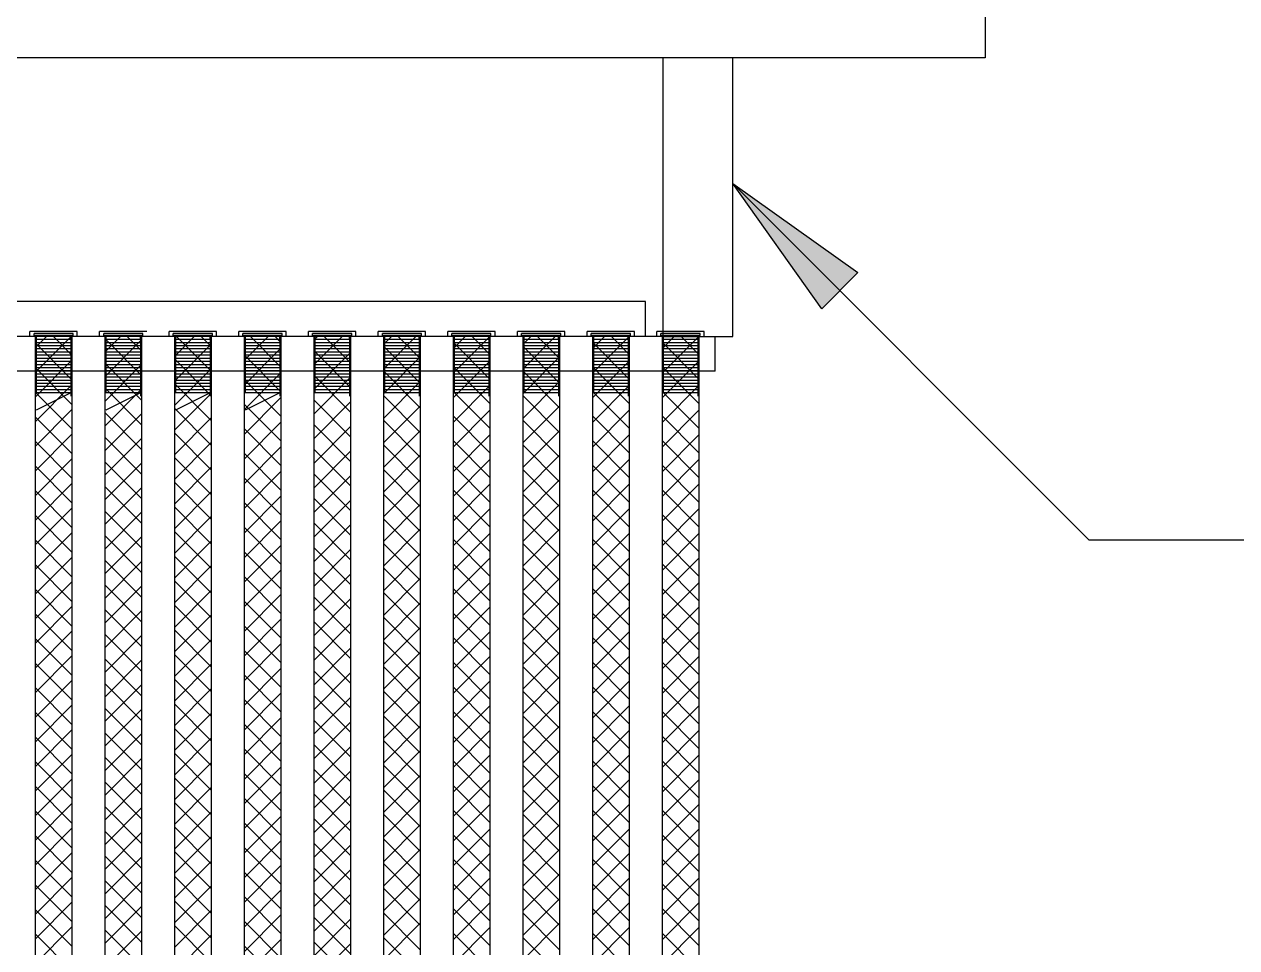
# Model space of a CAD drawing. Header units: inches. Extents: x 17 to 469, y 7 to 301.
# Drawn here: x 262.1 to 278.68, y 267.69 to 280.32 of the extents above; entities that cross this region are included whole.
import ezdxf

# ---------------------------------------------------------------- set-up
doc = ezdxf.new("R2010")
doc.units = ezdxf.units.IN
doc.header["$LTSCALE"] = 14
doc.header["$MEASUREMENT"] = 0
doc.layers.get('0').update_dxf_attribs({"lineweight": 25})
doc.layers.add('Brade', color=5, linetype='Continuous', lineweight=25, true_color=0x0000ff)
doc.layers.add('Hatch (ANSI)', color=7, linetype='Continuous', lineweight=18)
doc.layers.add('Sketch Geometry (ANSI)', color=7, linetype='Continuous', lineweight=25)

# ---------------------------------------------------------------- blocks, each defined once
blk = doc.blocks.new('UPPER HEAD ADN ELEMENT DETAIL')
at = {"layer": 'Hatch (ANSI)'}
for points in [[(0.43049, 0.04111), (0.36936, 0.08456), (0.42166, 0.03227)], [(0.42166, 0.03227), (0.36936, 0.08456), (0.41282, 0.02343)]]:
    blk.add_hatch(color=256, dxfattribs=at).paths.add_polyline_path(points)
for p, q in [((0.49266, 0.19703), (0.49266, 0.14601)), ((0.49266, 0.14601), (-0.65524, 0.14601)), ((0.33535, 0.00996), (0.33535, 0.14601)), ((0.36936, 0.00996), (0.36936, 0.14601)), ((0.32685, 0.02697), (-0.48943, 0.02697)), ((0.32685, 0.00996), (0.32685, 0.02697)), ((0.33535, 0.00996), (-0.49793, 0.00996)), ((0.33535, 0.00996), (0.36936, 0.00996)), ((0.36086, -0.00704), (0.36086, 0.00996)), ((0.36086, -0.00704), (-0.52344, -0.00704))]:
    blk.add_line(p, q)
at = {"layer": 'Brade', "lineweight": 25}
for p, q in [((0.02619, 0.00996), (0.02619, 0.01235)), ((0.04931, 0.01235), (0.02619, 0.01235)), ((0.04931, 0.00996), (0.04931, 0.01235)), ((0.0602, 0.00996), (0.0602, 0.01235)), ((0.08333, 0.01235), (0.0602, 0.01235)), ((0.09421, 0.00996), (0.09421, 0.01235)), ((0.11734, 0.01235), (0.09421, 0.01235)), ((0.11734, 0.00996), (0.11734, 0.01235)), ((0.15135, 0.01235), (0.12822, 0.01235)), ((0.12822, 0.00996), (0.12822, 0.01235)), ((0.15135, 0.00996), (0.15135, 0.01235)), ((0.18536, 0.01235), (0.16223, 0.01235)), ((0.16223, 0.00996), (0.16223, 0.01235)), ((0.18536, 0.00996), (0.18536, 0.01235)), ((0.21937, 0.01235), (0.19624, 0.01235)), ((0.19624, 0.00996), (0.19624, 0.01235)), ((0.21937, 0.00996), (0.21937, 0.01235)), ((0.25338, 0.01235), (0.23026, 0.01235)), ((0.23026, 0.00996), (0.23026, 0.01235)), ((0.25338, 0.00996), (0.25338, 0.01235)), ((0.25338, 0.00996), (0.25338, 0.01235)), ((0.2874, 0.01235), (0.26427, 0.01235)), ((0.26427, 0.00996), (0.26427, 0.01235)), ((0.2874, 0.00996), (0.2874, 0.01235)), ((0.32141, 0.01235), (0.29828, 0.01235)), ((0.29828, 0.00996), (0.29828, 0.01235)), ((0.32141, 0.00996), (0.32141, 0.01235)), ((0.35542, 0.01235), (0.33229, 0.01235)), ((0.33229, 0.00996), (0.33229, 0.01235)), ((0.35542, 0.00996), (0.35542, 0.01235)), ((0.04727, 0.01146), (0.02823, 0.01146)), ((0.02823, 0.01044), (0.02823, 0.01146)), ((0.04727, 0.01044), (0.02823, 0.01044)), ((0.04727, 0.01031), (0.02823, 0.01031)), ((0.04676, 0.00996), (0.02874, 0.00996)), ((0.02874, 0.00996), (0.02874, -0.5377)), ((0.02925, 0.00843), (0.02925, 0.00996)), ((0.02925, 0.00996), (0.02925, -0.01759)), ((0.04625, 0.00843), (0.02925, 0.00843)), ((0.04625, 0.00843), (0.02925, 0.00843)), ((0.04625, 0.0069), (0.02925, 0.0069)), ((0.04625, 0.00843), (0.04625, 0.00996)), ((0.04625, 0.00996), (0.04625, -0.01912)), ((0.04676, 0.00996), (0.04676, -0.5377)), ((0.04727, 0.01044), (0.04727, 0.01146)), ((0.08129, 0.01146), (0.06224, 0.01146)), ((0.06224, 0.01044), (0.06224, 0.01146)), ((0.08129, 0.01044), (0.06224, 0.01044)), ((0.08129, 0.01031), (0.06224, 0.01031)), ((0.08078, 0.00996), (0.06275, 0.00996)), ((0.06275, 0.00996), (0.06275, -0.5377)), ((0.06326, 0.00843), (0.06326, 0.00996)), ((0.06326, 0.00996), (0.06326, -0.01759)), ((0.08027, 0.00843), (0.06326, 0.00843)), ((0.08027, 0.00843), (0.06326, 0.00843)), ((0.08027, 0.0069), (0.06326, 0.0069)), ((0.08027, 0.00843), (0.08027, 0.00996)), ((0.08027, 0.00996), (0.08027, -0.01912)), ((0.08078, 0.00996), (0.08078, -0.5377)), ((0.08129, 0.01044), (0.08129, 0.01146)), ((0.1153, 0.01146), (0.09625, 0.01146)), ((0.09625, 0.01044), (0.09625, 0.01146)), ((0.1153, 0.01044), (0.09625, 0.01044)), ((0.1153, 0.01031), (0.09625, 0.01031)), ((0.09676, 0.00996), (0.09676, -0.5377)), ((0.11479, 0.00996), (0.09676, 0.00996)), ((0.09727, 0.00843), (0.09727, 0.00996)), ((0.09727, 0.00996), (0.09727, -0.01759)), ((0.11428, 0.00843), (0.09727, 0.00843)), ((0.11428, 0.00843), (0.09727, 0.00843)), ((0.11428, 0.0069), (0.09727, 0.0069)), ((0.11428, 0.00843), (0.11428, 0.00996)), ((0.11428, 0.00996), (0.11428, -0.01912)), ((0.11479, 0.00996), (0.11479, -0.5377)), ((0.1153, 0.01044), (0.1153, 0.01146)), ((0.13026, 0.01044), (0.13026, 0.01146)), ((0.14931, 0.01146), (0.13026, 0.01146)), ((0.14931, 0.01044), (0.13026, 0.01044)), ((0.14931, 0.01031), (0.13026, 0.01031)), ((0.13077, 0.00996), (0.13077, -0.5377)), ((0.1488, 0.00996), (0.13077, 0.00996)), ((0.13128, 0.00996), (0.13128, -0.01759)), ((0.13128, 0.00843), (0.13128, 0.00996)), ((0.14829, 0.00843), (0.13128, 0.00843)), ((0.14829, 0.00843), (0.13128, 0.00843)), ((0.14829, 0.0069), (0.13128, 0.0069)), ((0.14829, 0.00996), (0.14829, -0.01912)), ((0.14829, 0.00843), (0.14829, 0.00996)), ((0.1488, 0.00996), (0.1488, -0.5377)), ((0.14931, 0.01044), (0.14931, 0.01146)), ((0.16427, 0.01044), (0.16427, 0.01146)), ((0.18332, 0.01146), (0.16427, 0.01146)), ((0.18332, 0.01044), (0.16427, 0.01044)), ((0.18332, 0.01031), (0.16427, 0.01031)), ((0.16478, 0.00996), (0.16478, -0.5377)), ((0.18281, 0.00996), (0.16478, 0.00996)), ((0.16529, 0.00996), (0.16529, -0.01759)), ((0.16529, 0.00843), (0.16529, 0.00996)), ((0.1823, 0.00843), (0.16529, 0.00843)), ((0.1823, 0.00843), (0.16529, 0.00843)), ((0.1823, 0.0069), (0.16529, 0.0069)), ((0.1823, 0.00996), (0.1823, -0.01912)), ((0.1823, 0.00843), (0.1823, 0.00996)), ((0.18281, 0.00996), (0.18281, -0.5377)), ((0.18332, 0.01044), (0.18332, 0.01146)), ((0.19829, 0.01044), (0.19829, 0.01146)), ((0.21733, 0.01146), (0.19829, 0.01146)), ((0.21733, 0.01044), (0.19829, 0.01044)), ((0.21733, 0.01031), (0.19829, 0.01031)), ((0.1988, 0.00996), (0.1988, -0.5377)), ((0.21682, 0.00996), (0.1988, 0.00996)), ((0.19931, 0.00996), (0.19931, -0.01759)), ((0.19931, 0.00843), (0.19931, 0.00996)), ((0.21631, 0.00843), (0.19931, 0.00843)), ((0.21631, 0.00843), (0.19931, 0.00843)), ((0.21631, 0.0069), (0.19931, 0.0069)), ((0.21631, 0.00996), (0.21631, -0.01912)), ((0.21631, 0.00843), (0.21631, 0.00996)), ((0.21682, 0.00996), (0.21682, -0.5377)), ((0.21733, 0.01044), (0.21733, 0.01146)), ((0.2323, 0.01044), (0.2323, 0.01146)), ((0.25134, 0.01146), (0.2323, 0.01146)), ((0.25134, 0.01044), (0.2323, 0.01044)), ((0.25134, 0.01031), (0.2323, 0.01031)), ((0.23281, 0.00996), (0.23281, -0.5377)), ((0.25083, 0.00996), (0.23281, 0.00996)), ((0.23332, 0.00996), (0.23332, -0.01759)), ((0.23332, 0.00843), (0.23332, 0.00996)), ((0.25032, 0.00843), (0.23332, 0.00843)), ((0.25032, 0.00843), (0.23332, 0.00843)), ((0.25032, 0.0069), (0.23332, 0.0069)), ((0.25032, 0.00996), (0.25032, -0.01912)), ((0.25032, 0.00843), (0.25032, 0.00996)), ((0.25083, 0.00996), (0.25083, -0.5377)), ((0.25134, 0.01044), (0.25134, 0.01146)), ((0.26631, 0.01044), (0.26631, 0.01146)), ((0.28536, 0.01146), (0.26631, 0.01146)), ((0.28536, 0.01044), (0.26631, 0.01044)), ((0.28536, 0.01031), (0.26631, 0.01031)), ((0.28485, 0.00996), (0.26682, 0.00996)), ((0.26682, 0.00996), (0.26682, -0.5377)), ((0.26733, 0.00843), (0.26733, 0.00996)), ((0.26733, 0.00996), (0.26733, -0.01759)), ((0.28433, 0.00843), (0.26733, 0.00843)), ((0.28433, 0.00843), (0.26733, 0.00843)), ((0.28433, 0.0069), (0.26733, 0.0069)), ((0.28433, 0.00843), (0.28433, 0.00996)), ((0.28433, 0.00996), (0.28433, -0.01912)), ((0.28485, 0.00996), (0.28485, -0.5377)), ((0.28536, 0.01044), (0.28536, 0.01146)), ((0.30032, 0.01044), (0.30032, 0.01146)), ((0.31937, 0.01146), (0.30032, 0.01146)), ((0.31937, 0.01044), (0.30032, 0.01044)), ((0.31937, 0.01031), (0.30032, 0.01031)), ((0.30083, 0.00996), (0.30083, -0.5377)), ((0.31886, 0.00996), (0.30083, 0.00996)), ((0.30134, 0.00996), (0.30134, -0.01759)), ((0.30134, 0.00843), (0.30134, 0.00996)), ((0.31835, 0.00843), (0.30134, 0.00843)), ((0.31835, 0.00843), (0.30134, 0.00843)), ((0.31835, 0.0069), (0.30134, 0.0069)), ((0.31835, 0.00996), (0.31835, -0.01912)), ((0.31835, 0.00843), (0.31835, 0.00996)), ((0.31886, 0.00996), (0.31886, -0.5377)), ((0.31937, 0.01044), (0.31937, 0.01146)), ((0.33433, 0.01044), (0.33433, 0.01146)), ((0.35338, 0.01146), (0.33433, 0.01146)), ((0.35338, 0.01044), (0.33433, 0.01044)), ((0.35338, 0.01031), (0.33433, 0.01031)), ((0.33484, 0.00996), (0.33484, -0.5377)), ((0.35287, 0.00996), (0.33484, 0.00996)), ((0.33535, 0.00996), (0.33535, -0.01759)), ((0.33535, 0.00843), (0.33535, 0.00996)), ((0.35236, 0.00843), (0.33535, 0.00843)), ((0.35236, 0.00843), (0.33535, 0.00843)), ((0.35236, 0.0069), (0.33535, 0.0069)), ((0.35236, 0.00996), (0.35236, -0.01912)), ((0.35236, 0.00843), (0.35236, 0.00996)), ((0.35287, 0.00996), (0.35287, -0.5377)), ((0.35338, 0.01044), (0.35338, 0.01146)), ((0.04625, 0.00537), (0.02925, 0.00537)), ((0.04625, 0.00384), (0.02925, 0.00384)), ((0.04625, 0.00231), (0.02925, 0.00231)), ((0.04625, 0.00078), (0.02925, 0.00078)), ((0.08027, 0.00537), (0.06326, 0.00537)), ((0.08027, 0.00384), (0.06326, 0.00384)), ((0.08027, 0.00231), (0.06326, 0.00231)), ((0.08027, 0.00078), (0.06326, 0.00078)), ((0.11428, 0.00537), (0.09727, 0.00537)), ((0.11428, 0.00384), (0.09727, 0.00384)), ((0.11428, 0.00231), (0.09727, 0.00231)), ((0.11428, 0.00078), (0.09727, 0.00078)), ((0.14829, 0.00537), (0.13128, 0.00537)), ((0.14829, 0.00384), (0.13128, 0.00384)), ((0.14829, 0.00231), (0.13128, 0.00231)), ((0.14829, 0.00078), (0.13128, 0.00078)), ((0.1823, 0.00537), (0.16529, 0.00537)), ((0.1823, 0.00384), (0.16529, 0.00384)), ((0.1823, 0.00231), (0.16529, 0.00231)), ((0.1823, 0.00078), (0.16529, 0.00078)), ((0.21631, 0.00537), (0.19931, 0.00537)), ((0.21631, 0.00384), (0.19931, 0.00384)), ((0.21631, 0.00231), (0.19931, 0.00231)), ((0.21631, 0.00078), (0.19931, 0.00078)), ((0.25032, 0.00537), (0.23332, 0.00537)), ((0.25032, 0.00384), (0.23332, 0.00384)), ((0.25032, 0.00231), (0.23332, 0.00231)), ((0.25032, 0.00078), (0.23332, 0.00078)), ((0.28433, 0.00537), (0.26733, 0.00537)), ((0.28433, 0.00384), (0.26733, 0.00384)), ((0.28433, 0.00231), (0.26733, 0.00231)), ((0.28433, 0.00078), (0.26733, 0.00078)), ((0.31835, 0.00537), (0.30134, 0.00537)), ((0.31835, 0.00384), (0.30134, 0.00384)), ((0.31835, 0.00231), (0.30134, 0.00231)), ((0.31835, 0.00078), (0.30134, 0.00078)), ((0.35236, 0.00537), (0.33535, 0.00537)), ((0.35236, 0.00384), (0.33535, 0.00384)), ((0.35236, 0.00231), (0.33535, 0.00231)), ((0.35236, 0.00078), (0.33535, 0.00078)), ((0.04625, -0.00075), (0.02925, -0.00075)), ((0.04625, -0.00228), (0.02925, -0.00228)), ((0.04625, -0.00381), (0.02925, -0.00381)), ((0.04625, -0.00534), (0.02925, -0.00534)), ((0.08027, -0.00075), (0.06326, -0.00075)), ((0.08027, -0.00228), (0.06326, -0.00228)), ((0.08027, -0.00381), (0.06326, -0.00381)), ((0.08027, -0.00534), (0.06326, -0.00534)), ((0.11428, -0.00075), (0.09727, -0.00075)), ((0.11428, -0.00228), (0.09727, -0.00228)), ((0.11428, -0.00381), (0.09727, -0.00381)), ((0.11428, -0.00534), (0.09727, -0.00534)), ((0.14829, -0.00075), (0.13128, -0.00075)), ((0.14829, -0.00228), (0.13128, -0.00228)), ((0.14829, -0.00381), (0.13128, -0.00381)), ((0.14829, -0.00534), (0.13128, -0.00534)), ((0.1823, -0.00075), (0.16529, -0.00075)), ((0.1823, -0.00228), (0.16529, -0.00228)), ((0.1823, -0.00381), (0.16529, -0.00381)), ((0.1823, -0.00534), (0.16529, -0.00534)), ((0.21631, -0.00075), (0.19931, -0.00075)), ((0.21631, -0.00228), (0.19931, -0.00228)), ((0.21631, -0.00381), (0.19931, -0.00381)), ((0.21631, -0.00534), (0.19931, -0.00534)), ((0.25032, -0.00075), (0.23332, -0.00075)), ((0.25032, -0.00228), (0.23332, -0.00228)), ((0.25032, -0.00381), (0.23332, -0.00381)), ((0.25032, -0.00534), (0.23332, -0.00534)), ((0.28433, -0.00075), (0.26733, -0.00075)), ((0.28433, -0.00228), (0.26733, -0.00228)), ((0.28433, -0.00381), (0.26733, -0.00381)), ((0.28433, -0.00534), (0.26733, -0.00534)), ((0.31835, -0.00075), (0.30134, -0.00075)), ((0.31835, -0.00228), (0.30134, -0.00228)), ((0.31835, -0.00381), (0.30134, -0.00381)), ((0.31835, -0.00534), (0.30134, -0.00534)), ((0.35236, -0.00075), (0.33535, -0.00075)), ((0.35236, -0.00228), (0.33535, -0.00228)), ((0.35236, -0.00381), (0.33535, -0.00381)), ((0.35236, -0.00534), (0.33535, -0.00534)), ((0.04625, -0.00687), (0.02925, -0.00687)), ((0.04625, -0.0084), (0.02925, -0.0084)), ((0.04625, -0.00993), (0.02925, -0.00993)), ((0.04625, -0.01146), (0.02925, -0.01146)), ((0.08027, -0.00687), (0.06326, -0.00687)), ((0.08027, -0.0084), (0.06326, -0.0084)), ((0.08027, -0.00993), (0.06326, -0.00993)), ((0.08027, -0.01146), (0.06326, -0.01146)), ((0.11428, -0.00687), (0.09727, -0.00687)), ((0.11428, -0.0084), (0.09727, -0.0084)), ((0.11428, -0.00993), (0.09727, -0.00993)), ((0.11428, -0.01146), (0.09727, -0.01146)), ((0.14829, -0.00687), (0.13128, -0.00687)), ((0.14829, -0.0084), (0.13128, -0.0084)), ((0.14829, -0.00993), (0.13128, -0.00993)), ((0.14829, -0.01146), (0.13128, -0.01146)), ((0.1823, -0.00687), (0.16529, -0.00687)), ((0.1823, -0.0084), (0.16529, -0.0084)), ((0.1823, -0.00993), (0.16529, -0.00993)), ((0.1823, -0.01146), (0.16529, -0.01146)), ((0.21631, -0.00687), (0.19931, -0.00687)), ((0.21631, -0.0084), (0.19931, -0.0084)), ((0.21631, -0.00993), (0.19931, -0.00993)), ((0.21631, -0.01146), (0.19931, -0.01146)), ((0.25032, -0.00687), (0.23332, -0.00687)), ((0.25032, -0.0084), (0.23332, -0.0084)), ((0.25032, -0.00993), (0.23332, -0.00993)), ((0.25032, -0.01146), (0.23332, -0.01146)), ((0.28433, -0.00687), (0.26733, -0.00687)), ((0.28433, -0.0084), (0.26733, -0.0084)), ((0.28433, -0.00993), (0.26733, -0.00993)), ((0.28433, -0.01146), (0.26733, -0.01146)), ((0.31835, -0.00687), (0.30134, -0.00687)), ((0.31835, -0.0084), (0.30134, -0.0084)), ((0.31835, -0.00993), (0.30134, -0.00993)), ((0.31835, -0.01146), (0.30134, -0.01146)), ((0.35236, -0.00687), (0.33535, -0.00687)), ((0.35236, -0.0084), (0.33535, -0.0084)), ((0.35236, -0.00993), (0.33535, -0.00993)), ((0.35236, -0.01146), (0.33535, -0.01146)), ((0.04625, -0.013), (0.02925, -0.013)), ((0.04625, -0.01453), (0.02925, -0.01453)), ((0.04625, -0.01606), (0.02925, -0.01606)), ((0.04625, -0.01759), (0.02925, -0.02609)), ((0.04625, -0.01759), (0.02925, -0.01759)), ((0.08027, -0.013), (0.06326, -0.013)), ((0.08027, -0.01453), (0.06326, -0.01453)), ((0.08027, -0.01606), (0.06326, -0.01606)), ((0.08027, -0.01759), (0.06326, -0.02609)), ((0.08027, -0.01759), (0.06326, -0.01759)), ((0.11428, -0.013), (0.09727, -0.013)), ((0.11428, -0.01453), (0.09727, -0.01453)), ((0.11428, -0.01606), (0.09727, -0.01606)), ((0.11428, -0.01759), (0.09727, -0.02609)), ((0.11428, -0.01759), (0.09727, -0.01759)), ((0.14829, -0.013), (0.13128, -0.013)), ((0.14829, -0.01453), (0.13128, -0.01453)), ((0.14829, -0.01606), (0.13128, -0.01606)), ((0.14829, -0.01759), (0.13128, -0.01759)), ((0.14829, -0.01759), (0.13128, -0.02609)), ((0.1823, -0.013), (0.16529, -0.013)), ((0.1823, -0.01453), (0.16529, -0.01453)), ((0.1823, -0.01606), (0.16529, -0.01606)), ((0.1823, -0.01759), (0.16529, -0.01759)), ((0.21631, -0.013), (0.19931, -0.013)), ((0.21631, -0.01453), (0.19931, -0.01453)), ((0.21631, -0.01606), (0.19931, -0.01606)), ((0.21631, -0.01759), (0.19931, -0.01759)), ((0.25032, -0.013), (0.23332, -0.013)), ((0.25032, -0.01453), (0.23332, -0.01453)), ((0.25032, -0.01606), (0.23332, -0.01606)), ((0.25032, -0.01759), (0.23332, -0.01759)), ((0.28433, -0.013), (0.26733, -0.013)), ((0.28433, -0.01453), (0.26733, -0.01453)), ((0.28433, -0.01606), (0.26733, -0.01606)), ((0.28433, -0.01759), (0.26733, -0.01759)), ((0.31835, -0.013), (0.30134, -0.013)), ((0.31835, -0.01453), (0.30134, -0.01453)), ((0.31835, -0.01606), (0.30134, -0.01606)), ((0.31835, -0.01759), (0.30134, -0.01759)), ((0.35236, -0.013), (0.33535, -0.013)), ((0.35236, -0.01453), (0.33535, -0.01453)), ((0.35236, -0.01606), (0.33535, -0.01606)), ((0.35236, -0.01759), (0.33535, -0.01759))]:
    blk.add_line(p, q, dxfattribs=at)
at = {"layer": 'Brade', "color": 5, "linetype": 'Continuous', "lineweight": 25, "true_color": 0x0000ff}
for p, q in [((0.04637, 0.00996), (0.02874, -0.00767)), ((0.03435, 0.00996), (0.02874, 0.00436)), ((0.04676, -0.01116), (0.02874, 0.00687)), ((0.04676, 0.00086), (0.03767, 0.00996)), ((0.07042, 0.00996), (0.06275, 0.00229)), ((0.08078, -0.0091), (0.06275, 0.00893)), ((0.08078, 0.00829), (0.06275, -0.00973)), ((0.08078, 0.00293), (0.07374, 0.00996)), ((0.10649, 0.00996), (0.09676, 0.00023)), ((0.11479, 0.00623), (0.09676, -0.0118)), ((0.11479, -0.00703), (0.09779, 0.00996)), ((0.11479, 0.00499), (0.10982, 0.00996)), ((0.14257, 0.00996), (0.13077, -0.00183)), ((0.1488, -0.00497), (0.13387, 0.00996)), ((0.1488, 0.00705), (0.14589, 0.00996)), ((0.17864, 0.00996), (0.16478, -0.0039)), ((0.16662, 0.00996), (0.16478, 0.00813)), ((0.18281, -0.00291), (0.16994, 0.00996)), ((0.18281, 0.00912), (0.18196, 0.00996)), ((0.21472, 0.00996), (0.1988, -0.00596)), ((0.20269, 0.00996), (0.1988, 0.00606)), ((0.21682, -0.00084), (0.20601, 0.00996)), ((0.25079, 0.00996), (0.23281, -0.00802)), ((0.23877, 0.00996), (0.23281, 0.004)), ((0.25083, -0.01081), (0.23281, 0.00722)), ((0.25083, 0.00122), (0.24209, 0.00996)), ((0.28274, 0.00996), (0.26682, -0.00596)), ((0.27072, 0.00996), (0.26682, 0.00606)), ((0.28485, -0.00084), (0.27404, 0.00996)), ((0.31882, 0.00996), (0.30083, -0.00802)), ((0.30679, 0.00996), (0.30083, 0.004)), ((0.31886, -0.01081), (0.30083, 0.00722)), ((0.31886, 0.00122), (0.31011, 0.00996)), ((0.35283, 0.00996), (0.33484, -0.00802)), ((0.3408, 0.00996), (0.33484, 0.004)), ((0.35287, -0.01081), (0.33484, 0.00722)), ((0.35287, 0.00122), (0.34412, 0.00996)), ((0.1488, 0.00417), (0.13077, -0.01386)), ((0.1488, -0.017), (0.13077, 0.00103)), ((0.18281, -0.01493), (0.16478, 0.00309)), ((0.18281, 0.0021), (0.16478, -0.01592)), ((0.21682, -0.01287), (0.1988, 0.00516)), ((0.21682, 0.00004), (0.1988, -0.01799)), ((0.28485, -0.01287), (0.26682, 0.00516)), ((0.28485, 0.00004), (0.26682, -0.01799)), ((0.04676, -0.00167), (0.02874, -0.01969)), ((0.04676, -0.02318), (0.02874, -0.00516)), ((0.08078, -0.02112), (0.06275, -0.0031)), ((0.08078, -0.00373), (0.06275, -0.02176)), ((0.11479, -0.01906), (0.09676, -0.00103)), ((0.11479, -0.00579), (0.09676, -0.02382)), ((0.25083, -0.00202), (0.23281, -0.02005)), ((0.25083, -0.02283), (0.23281, -0.0048)), ((0.31886, -0.00202), (0.30083, -0.02005)), ((0.31886, -0.02283), (0.30083, -0.0048)), ((0.35287, -0.00202), (0.33484, -0.02005)), ((0.35287, -0.02283), (0.33484, -0.0048)), ((0.1488, -0.00786), (0.13077, -0.02588)), ((0.1488, -0.02902), (0.13077, -0.01099)), ((0.18281, -0.02696), (0.16478, -0.00893)), ((0.18281, -0.00992), (0.16478, -0.02795)), ((0.21682, -0.02489), (0.1988, -0.00687)), ((0.28485, -0.02489), (0.26682, -0.00687)), ((0.04676, -0.01369), (0.02874, -0.03172)), ((0.04676, -0.03521), (0.02874, -0.01718)), ((0.08078, -0.03315), (0.06275, -0.01512)), ((0.08078, -0.01576), (0.06275, -0.03378)), ((0.11479, -0.03108), (0.09676, -0.01306)), ((0.21682, -0.01198), (0.1988, -0.03001)), ((0.25083, -0.01405), (0.23281, -0.03207)), ((0.25083, -0.03486), (0.23281, -0.01683)), ((0.28485, -0.01198), (0.26682, -0.03001)), ((0.31886, -0.01405), (0.30083, -0.03207)), ((0.31886, -0.03486), (0.30083, -0.01683)), ((0.35287, -0.01405), (0.33484, -0.03207)), ((0.35287, -0.03486), (0.33484, -0.01683)), ((0.11479, -0.01782), (0.09676, -0.03585)), ((0.1488, -0.01988), (0.13077, -0.03791)), ((0.1488, -0.04105), (0.13077, -0.02302)), ((0.18281, -0.03898), (0.16478, -0.02096)), ((0.18281, -0.02195), (0.16478, -0.03997)), ((0.21682, -0.03692), (0.1988, -0.01889)), ((0.28485, -0.03692), (0.26682, -0.01889)), ((0.04676, -0.02572), (0.02874, -0.04374)), ((0.04676, -0.04723), (0.02874, -0.02921)), ((0.08078, -0.04517), (0.06275, -0.02715)), ((0.08078, -0.02778), (0.06275, -0.04581)), ((0.11479, -0.04311), (0.09676, -0.02508)), ((0.21682, -0.02401), (0.1988, -0.04204)), ((0.25083, -0.02607), (0.23281, -0.0441)), ((0.25083, -0.04688), (0.23281, -0.02885)), ((0.28485, -0.02401), (0.26682, -0.04204)), ((0.31886, -0.02607), (0.30083, -0.0441)), ((0.31886, -0.04688), (0.30083, -0.02885)), ((0.35287, -0.02607), (0.33484, -0.0441)), ((0.35287, -0.04688), (0.33484, -0.02885)), ((0.11479, -0.02984), (0.09676, -0.04787)), ((0.1488, -0.03191), (0.13077, -0.04993)), ((0.1488, -0.05307), (0.13077, -0.03504)), ((0.18281, -0.05101), (0.16478, -0.03298)), ((0.18281, -0.03397), (0.16478, -0.052)), ((0.21682, -0.04894), (0.1988, -0.03092)), ((0.28485, -0.04894), (0.26682, -0.03092)), ((0.04676, -0.03774), (0.02874, -0.05577)), ((0.04676, -0.05926), (0.02874, -0.04123)), ((0.08078, -0.0572), (0.06275, -0.03917)), ((0.08078, -0.03981), (0.06275, -0.05783)), ((0.11479, -0.05513), (0.09676, -0.03711)), ((0.21682, -0.03603), (0.1988, -0.05406)), ((0.25083, -0.0381), (0.23281, -0.05612)), ((0.25083, -0.05891), (0.23281, -0.04088)), ((0.28485, -0.03603), (0.26682, -0.05406)), ((0.31886, -0.0381), (0.30083, -0.05612)), ((0.31886, -0.05891), (0.30083, -0.04088)), ((0.35287, -0.0381), (0.33484, -0.05612)), ((0.35287, -0.05891), (0.33484, -0.04088)), ((0.11479, -0.04187), (0.09676, -0.0599)), ((0.1488, -0.04393), (0.13077, -0.06196)), ((0.1488, -0.0651), (0.13077, -0.04707)), ((0.18281, -0.06303), (0.16478, -0.04501)), ((0.18281, -0.046), (0.16478, -0.06402)), ((0.21682, -0.06097), (0.1988, -0.04294)), ((0.28485, -0.06097), (0.26682, -0.04294)), ((0.04676, -0.04977), (0.02874, -0.06779)), ((0.04676, -0.07128), (0.02874, -0.05326)), ((0.08078, -0.06922), (0.06275, -0.0512)), ((0.08078, -0.05183), (0.06275, -0.06986)), ((0.11479, -0.06716), (0.09676, -0.04913)), ((0.21682, -0.04806), (0.1988, -0.06609)), ((0.25083, -0.05012), (0.23281, -0.06815)), ((0.25083, -0.07093), (0.23281, -0.0529)), ((0.28485, -0.04806), (0.26682, -0.06609)), ((0.31886, -0.05012), (0.30083, -0.06815)), ((0.31886, -0.07093), (0.30083, -0.0529)), ((0.35287, -0.05012), (0.33484, -0.06815)), ((0.35287, -0.07093), (0.33484, -0.0529)), ((0.11479, -0.05389), (0.09676, -0.07192)), ((0.1488, -0.05596), (0.13077, -0.07398)), ((0.1488, -0.07712), (0.13077, -0.05909)), ((0.18281, -0.07506), (0.16478, -0.05703)), ((0.18281, -0.05802), (0.16478, -0.07605)), ((0.21682, -0.07299), (0.1988, -0.05497)), ((0.28485, -0.07299), (0.26682, -0.05497)), ((0.04676, -0.06179), (0.02874, -0.07982)), ((0.08078, -0.08125), (0.06275, -0.06322)), ((0.08078, -0.06386), (0.06275, -0.08188)), ((0.11479, -0.07918), (0.09676, -0.06116)), ((0.21682, -0.06008), (0.1988, -0.07811)), ((0.25083, -0.06215), (0.23281, -0.08017)), ((0.25083, -0.08296), (0.23281, -0.06493)), ((0.28485, -0.06008), (0.26682, -0.07811)), ((0.31886, -0.06215), (0.30083, -0.08017)), ((0.31886, -0.08296), (0.30083, -0.06493)), ((0.35287, -0.06215), (0.33484, -0.08017)), ((0.35287, -0.08296), (0.33484, -0.06493)), ((0.04676, -0.08331), (0.02874, -0.06528)), ((0.11479, -0.06592), (0.09676, -0.08395)), ((0.1488, -0.06798), (0.13077, -0.08601)), ((0.18281, -0.08708), (0.16478, -0.06906)), ((0.18281, -0.07005), (0.16478, -0.08807)), ((0.21682, -0.08502), (0.1988, -0.06699)), ((0.28485, -0.08502), (0.26682, -0.06699)), ((0.04676, -0.07382), (0.02874, -0.09184)), ((0.08078, -0.09327), (0.06275, -0.07525)), ((0.08078, -0.07588), (0.06275, -0.09391)), ((0.11479, -0.09121), (0.09676, -0.07318)), ((0.1488, -0.08915), (0.13077, -0.07112)), ((0.21682, -0.07211), (0.1988, -0.09014)), ((0.25083, -0.07417), (0.23281, -0.0922)), ((0.25083, -0.09498), (0.23281, -0.07695)), ((0.28485, -0.07211), (0.26682, -0.09014)), ((0.31886, -0.07417), (0.30083, -0.0922)), ((0.31886, -0.09498), (0.30083, -0.07695)), ((0.35287, -0.07417), (0.33484, -0.0922)), ((0.35287, -0.09498), (0.33484, -0.07695)), ((0.04676, -0.09533), (0.02874, -0.07731)), ((0.11479, -0.07794), (0.09676, -0.09597)), ((0.1488, -0.08001), (0.13077, -0.09803)), ((0.18281, -0.09911), (0.16478, -0.08108)), ((0.18281, -0.08207), (0.16478, -0.1001)), ((0.21682, -0.09704), (0.1988, -0.07902)), ((0.28485, -0.09704), (0.26682, -0.07902)), ((0.04676, -0.08584), (0.02874, -0.10387)), ((0.08078, -0.1053), (0.06275, -0.08727)), ((0.08078, -0.08791), (0.06275, -0.10593)), ((0.11479, -0.10323), (0.09676, -0.08521)), ((0.1488, -0.10117), (0.13077, -0.08314)), ((0.21682, -0.08413), (0.1988, -0.10216)), ((0.25083, -0.0862), (0.23281, -0.10422)), ((0.28485, -0.08413), (0.26682, -0.10216)), ((0.31886, -0.0862), (0.30083, -0.10422)), ((0.35287, -0.0862), (0.33484, -0.10422)), ((0.04676, -0.10736), (0.02874, -0.08933)), ((0.11479, -0.08997), (0.09676, -0.108)), ((0.1488, -0.09203), (0.13077, -0.11006)), ((0.18281, -0.11113), (0.16478, -0.09311)), ((0.18281, -0.0941), (0.16478, -0.11212)), ((0.21682, -0.10907), (0.1988, -0.09104)), ((0.25083, -0.10701), (0.23281, -0.08898)), ((0.28485, -0.10907), (0.26682, -0.09104)), ((0.31886, -0.10701), (0.30083, -0.08898)), ((0.35287, -0.10701), (0.33484, -0.08898)), ((0.04676, -0.09787), (0.02874, -0.11589)), ((0.08078, -0.11732), (0.06275, -0.0993)), ((0.08078, -0.09993), (0.06275, -0.11796)), ((0.11479, -0.11526), (0.09676, -0.09723)), ((0.1488, -0.11319), (0.13077, -0.09517)), ((0.21682, -0.09616), (0.1988, -0.11418)), ((0.25083, -0.09822), (0.23281, -0.11625)), ((0.28485, -0.09616), (0.26682, -0.11418)), ((0.31886, -0.09822), (0.30083, -0.11625)), ((0.35287, -0.09822), (0.33484, -0.11625)), ((0.04676, -0.11938), (0.02874, -0.10136)), ((0.11479, -0.10199), (0.09676, -0.12002)), ((0.1488, -0.10406), (0.13077, -0.12208)), ((0.18281, -0.12316), (0.16478, -0.10513)), ((0.18281, -0.10612), (0.16478, -0.12415)), ((0.21682, -0.12109), (0.1988, -0.10307)), ((0.25083, -0.11903), (0.23281, -0.101)), ((0.28485, -0.12109), (0.26682, -0.10307)), ((0.31886, -0.11903), (0.30083, -0.101)), ((0.35287, -0.11903), (0.33484, -0.101)), ((0.04676, -0.10989), (0.02874, -0.12792)), ((0.08078, -0.12935), (0.06275, -0.11132)), ((0.08078, -0.11196), (0.06275, -0.12998)), ((0.11479, -0.12728), (0.09676, -0.10926)), ((0.1488, -0.12522), (0.13077, -0.10719)), ((0.21682, -0.10818), (0.1988, -0.12621)), ((0.25083, -0.11025), (0.23281, -0.12827)), ((0.28485, -0.10818), (0.26682, -0.12621)), ((0.31886, -0.11025), (0.30083, -0.12827)), ((0.35287, -0.11025), (0.33484, -0.12827)), ((0.04676, -0.13141), (0.02874, -0.11338)), ((0.11479, -0.11402), (0.09676, -0.13205)), ((0.1488, -0.11608), (0.13077, -0.13411)), ((0.18281, -0.13518), (0.16478, -0.11716)), ((0.18281, -0.11815), (0.16478, -0.13617)), ((0.21682, -0.13312), (0.1988, -0.11509)), ((0.25083, -0.13106), (0.23281, -0.11303)), ((0.28485, -0.13312), (0.26682, -0.11509)), ((0.31886, -0.13106), (0.30083, -0.11303)), ((0.35287, -0.13106), (0.33484, -0.11303)), ((0.04676, -0.12192), (0.02874, -0.13994)), ((0.08078, -0.14137), (0.06275, -0.12334)), ((0.08078, -0.12398), (0.06275, -0.14201)), ((0.11479, -0.13931), (0.09676, -0.12128)), ((0.1488, -0.13724), (0.13077, -0.11922)), ((0.21682, -0.12021), (0.1988, -0.13823)), ((0.25083, -0.12227), (0.23281, -0.1403)), ((0.28485, -0.12021), (0.26682, -0.13823)), ((0.31886, -0.12227), (0.30083, -0.1403)), ((0.35287, -0.12227), (0.33484, -0.1403)), ((0.04676, -0.14343), (0.02874, -0.12541)), ((0.11479, -0.12604), (0.09676, -0.14407)), ((0.1488, -0.12811), (0.13077, -0.14613)), ((0.18281, -0.14721), (0.16478, -0.12918)), ((0.18281, -0.13017), (0.16478, -0.1482)), ((0.21682, -0.14514), (0.1988, -0.12712)), ((0.25083, -0.14308), (0.23281, -0.12505)), ((0.28485, -0.14514), (0.26682, -0.12712)), ((0.31886, -0.14308), (0.30083, -0.12505)), ((0.35287, -0.14308), (0.33484, -0.12505)), ((0.04676, -0.13394), (0.02874, -0.15197)), ((0.08078, -0.1534), (0.06275, -0.13537)), ((0.08078, -0.13601), (0.06275, -0.15403)), ((0.11479, -0.15133), (0.09676, -0.13331)), ((0.1488, -0.14927), (0.13077, -0.13124)), ((0.21682, -0.13223), (0.1988, -0.15026)), ((0.25083, -0.1343), (0.23281, -0.15232)), ((0.28485, -0.13223), (0.26682, -0.15026)), ((0.31886, -0.1343), (0.30083, -0.15232)), ((0.35287, -0.1343), (0.33484, -0.15232)), ((0.04676, -0.15546), (0.02874, -0.13743)), ((0.11479, -0.13807), (0.09676, -0.1561)), ((0.1488, -0.14013), (0.13077, -0.15816)), ((0.18281, -0.15923), (0.16478, -0.14121)), ((0.21682, -0.15717), (0.1988, -0.13914)), ((0.25083, -0.15511), (0.23281, -0.13708)), ((0.28485, -0.15717), (0.26682, -0.13914)), ((0.31886, -0.15511), (0.30083, -0.13708)), ((0.35287, -0.15511), (0.33484, -0.13708)), ((0.04676, -0.14597), (0.02874, -0.16399)), ((0.08078, -0.16542), (0.06275, -0.14739)), ((0.11479, -0.16336), (0.09676, -0.14533)), ((0.1488, -0.16129), (0.13077, -0.14327)), ((0.18281, -0.1422), (0.16478, -0.16022)), ((0.21682, -0.14426), (0.1988, -0.16228)), ((0.25083, -0.14632), (0.23281, -0.16435)), ((0.28485, -0.14426), (0.26682, -0.16228)), ((0.31886, -0.14632), (0.30083, -0.16435)), ((0.35287, -0.14632), (0.33484, -0.16435)), ((0.04676, -0.16748), (0.02874, -0.14946)), ((0.08078, -0.14803), (0.06275, -0.16606)), ((0.11479, -0.15009), (0.09676, -0.16812)), ((0.1488, -0.15216), (0.13077, -0.17018)), ((0.18281, -0.17126), (0.16478, -0.15323)), ((0.21682, -0.16919), (0.1988, -0.15117)), ((0.25083, -0.16713), (0.23281, -0.1491)), ((0.28485, -0.16919), (0.26682, -0.15117)), ((0.31886, -0.16713), (0.30083, -0.1491)), ((0.35287, -0.16713), (0.33484, -0.1491)), ((0.04676, -0.15799), (0.02874, -0.17602)), ((0.08078, -0.17745), (0.06275, -0.15942)), ((0.11479, -0.17538), (0.09676, -0.15736)), ((0.1488, -0.17332), (0.13077, -0.15529)), ((0.18281, -0.15422), (0.16478, -0.17225)), ((0.21682, -0.15628), (0.1988, -0.17431)), ((0.25083, -0.15835), (0.23281, -0.17637)), ((0.28485, -0.15628), (0.26682, -0.17431)), ((0.31886, -0.15835), (0.30083, -0.17637)), ((0.35287, -0.15835), (0.33484, -0.17637)), ((0.04676, -0.17951), (0.02874, -0.16148)), ((0.08078, -0.16006), (0.06275, -0.17808)), ((0.11479, -0.16212), (0.09676, -0.18015)), ((0.1488, -0.16418), (0.13077, -0.18221)), ((0.18281, -0.18328), (0.16478, -0.16526)), ((0.21682, -0.18122), (0.1988, -0.16319)), ((0.25083, -0.17915), (0.23281, -0.16113)), ((0.28485, -0.18122), (0.26682, -0.16319)), ((0.31886, -0.17915), (0.30083, -0.16113)), ((0.35287, -0.17915), (0.33484, -0.16113)), ((0.04676, -0.17002), (0.02874, -0.18804)), ((0.08078, -0.18947), (0.06275, -0.17144)), ((0.11479, -0.18741), (0.09676, -0.16938)), ((0.1488, -0.18534), (0.13077, -0.16732)), ((0.18281, -0.16625), (0.16478, -0.18427)), ((0.21682, -0.16831), (0.1988, -0.18633)), ((0.25083, -0.17037), (0.23281, -0.1884)), ((0.28485, -0.16831), (0.26682, -0.18633)), ((0.31886, -0.17037), (0.30083, -0.1884)), ((0.35287, -0.17037), (0.33484, -0.1884)), ((0.04676, -0.19153), (0.02874, -0.17351)), ((0.08078, -0.17208), (0.06275, -0.19011)), ((0.11479, -0.17414), (0.09676, -0.19217)), ((0.1488, -0.17621), (0.13077, -0.19423)), ((0.18281, -0.19531), (0.16478, -0.17728)), ((0.21682, -0.19324), (0.1988, -0.17522)), ((0.25083, -0.19118), (0.23281, -0.17315)), ((0.28485, -0.19324), (0.26682, -0.17522)), ((0.31886, -0.19118), (0.30083, -0.17315)), ((0.35287, -0.19118), (0.33484, -0.17315)), ((0.04676, -0.18204), (0.02874, -0.20007)), ((0.08078, -0.2015), (0.06275, -0.18347)), ((0.11479, -0.19943), (0.09676, -0.18141)), ((0.1488, -0.19737), (0.13077, -0.17934)), ((0.18281, -0.17827), (0.16478, -0.1963)), ((0.21682, -0.18033), (0.1988, -0.19836)), ((0.25083, -0.1824), (0.23281, -0.20042)), ((0.28485, -0.18033), (0.26682, -0.19836)), ((0.31886, -0.1824), (0.30083, -0.20042)), ((0.35287, -0.1824), (0.33484, -0.20042)), ((0.04676, -0.20356), (0.02874, -0.18553)), ((0.08078, -0.18411), (0.06275, -0.20213)), ((0.11479, -0.18617), (0.09676, -0.20419)), ((0.1488, -0.18823), (0.13077, -0.20626)), ((0.18281, -0.20733), (0.16478, -0.1893)), ((0.21682, -0.20527), (0.1988, -0.18724)), ((0.25083, -0.2032), (0.23281, -0.18518)), ((0.28485, -0.20527), (0.26682, -0.18724)), ((0.31886, -0.2032), (0.30083, -0.18518)), ((0.35287, -0.2032), (0.33484, -0.18518)), ((0.04676, -0.19407), (0.02874, -0.21209)), ((0.11479, -0.21146), (0.09676, -0.19343)), ((0.1488, -0.20939), (0.13077, -0.19137)), ((0.18281, -0.1903), (0.16478, -0.20832)), ((0.21682, -0.19236), (0.1988, -0.21038)), ((0.25083, -0.19442), (0.23281, -0.21245)), ((0.28485, -0.19236), (0.26682, -0.21038)), ((0.31886, -0.19442), (0.30083, -0.21245)), ((0.35287, -0.19442), (0.33484, -0.21245)), ((0.04676, -0.21558), (0.02874, -0.19756)), ((0.08078, -0.21352), (0.06275, -0.19549)), ((0.08078, -0.19613), (0.06275, -0.21416)), ((0.11479, -0.19819), (0.09676, -0.21622)), ((0.1488, -0.20026), (0.13077, -0.21828)), ((0.21682, -0.21729), (0.1988, -0.19927)), ((0.25083, -0.21523), (0.23281, -0.1972)), ((0.28485, -0.21729), (0.26682, -0.19927)), ((0.31886, -0.21523), (0.30083, -0.1972)), ((0.35287, -0.21523), (0.33484, -0.1972)), ((0.04676, -0.20609), (0.02874, -0.22412)), ((0.11479, -0.22348), (0.09676, -0.20546)), ((0.1488, -0.22142), (0.13077, -0.20339)), ((0.18281, -0.21936), (0.16478, -0.20133)), ((0.18281, -0.20232), (0.16478, -0.22035)), ((0.21682, -0.20438), (0.1988, -0.22241)), ((0.25083, -0.20645), (0.23281, -0.22447)), ((0.28485, -0.20438), (0.26682, -0.22241)), ((0.31886, -0.20645), (0.30083, -0.22447)), ((0.35287, -0.20645), (0.33484, -0.22447)), ((0.04676, -0.22761), (0.02874, -0.20958)), ((0.08078, -0.22555), (0.06275, -0.20752)), ((0.08078, -0.20816), (0.06275, -0.22618)), ((0.11479, -0.21022), (0.09676, -0.22824)), ((0.1488, -0.21228), (0.13077, -0.23031)), ((0.21682, -0.22932), (0.1988, -0.21129)), ((0.25083, -0.22725), (0.23281, -0.20923)), ((0.28485, -0.22932), (0.26682, -0.21129)), ((0.31886, -0.22725), (0.30083, -0.20923)), ((0.35287, -0.22725), (0.33484, -0.20923)), ((0.04676, -0.21812), (0.02874, -0.23614)), ((0.11479, -0.23551), (0.09676, -0.21748)), ((0.1488, -0.23344), (0.13077, -0.21542)), ((0.18281, -0.23138), (0.16478, -0.21335)), ((0.18281, -0.21434), (0.16478, -0.23237)), ((0.21682, -0.21641), (0.1988, -0.23443)), ((0.25083, -0.21847), (0.23281, -0.2365)), ((0.28485, -0.21641), (0.26682, -0.23443)), ((0.31886, -0.21847), (0.30083, -0.2365)), ((0.35287, -0.21847), (0.33484, -0.2365)), ((0.04676, -0.23963), (0.02874, -0.22161)), ((0.08078, -0.23757), (0.06275, -0.21954)), ((0.08078, -0.22018), (0.06275, -0.23821)), ((0.11479, -0.22224), (0.09676, -0.24027)), ((0.1488, -0.22431), (0.13077, -0.24233)), ((0.21682, -0.24134), (0.1988, -0.22332)), ((0.25083, -0.23928), (0.23281, -0.22125)), ((0.28485, -0.24134), (0.26682, -0.22332)), ((0.31886, -0.23928), (0.30083, -0.22125)), ((0.35287, -0.23928), (0.33484, -0.22125)), ((0.04676, -0.23014), (0.02874, -0.24817)), ((0.11479, -0.24753), (0.09676, -0.22951)), ((0.1488, -0.24547), (0.13077, -0.22744)), ((0.18281, -0.24341), (0.16478, -0.22538)), ((0.18281, -0.22637), (0.16478, -0.2444)), ((0.21682, -0.22843), (0.1988, -0.24646)), ((0.25083, -0.2305), (0.23281, -0.24852)), ((0.28485, -0.22843), (0.26682, -0.24646)), ((0.31886, -0.2305), (0.30083, -0.24852)), ((0.35287, -0.2305), (0.33484, -0.24852)), ((0.04676, -0.25166), (0.02874, -0.23363)), ((0.08078, -0.2496), (0.06275, -0.23157)), ((0.08078, -0.23221), (0.06275, -0.25023)), ((0.11479, -0.23427), (0.09676, -0.25229)), ((0.1488, -0.23633), (0.13077, -0.25436)), ((0.21682, -0.25337), (0.1988, -0.23534)), ((0.25083, -0.2513), (0.23281, -0.23328)), ((0.28485, -0.25337), (0.26682, -0.23534)), ((0.31886, -0.2513), (0.30083, -0.23328)), ((0.35287, -0.2513), (0.33484, -0.23328)), ((0.04676, -0.24217), (0.02874, -0.26019)), ((0.11479, -0.25956), (0.09676, -0.24153)), ((0.1488, -0.25749), (0.13077, -0.23947)), ((0.18281, -0.25543), (0.16478, -0.2374)), ((0.18281, -0.23839), (0.16478, -0.25642)), ((0.21682, -0.24046), (0.1988, -0.25848)), ((0.25083, -0.24252), (0.23281, -0.26055)), ((0.28485, -0.24046), (0.26682, -0.25848)), ((0.31886, -0.24252), (0.30083, -0.26055)), ((0.35287, -0.24252), (0.33484, -0.26055)), ((0.04676, -0.26368), (0.02874, -0.24566)), ((0.08078, -0.26162), (0.06275, -0.24359)), ((0.08078, -0.24423), (0.06275, -0.26226)), ((0.11479, -0.24629), (0.09676, -0.26432)), ((0.1488, -0.24836), (0.13077, -0.26638)), ((0.21682, -0.26539), (0.1988, -0.24737)), ((0.25083, -0.26333), (0.23281, -0.2453)), ((0.28485, -0.26539), (0.26682, -0.24737)), ((0.31886, -0.26333), (0.30083, -0.2453)), ((0.35287, -0.26333), (0.33484, -0.2453)), ((0.04676, -0.25419), (0.02874, -0.27222)), ((0.11479, -0.27158), (0.09676, -0.25356)), ((0.1488, -0.26952), (0.13077, -0.25149)), ((0.18281, -0.26746), (0.16478, -0.24943)), ((0.18281, -0.25042), (0.16478, -0.26845)), ((0.21682, -0.25248), (0.1988, -0.27051)), ((0.28485, -0.25248), (0.26682, -0.27051)), ((0.04676, -0.27571), (0.02874, -0.25768)), ((0.08078, -0.27365), (0.06275, -0.25562)), ((0.08078, -0.25626), (0.06275, -0.27428)), ((0.11479, -0.25832), (0.09676, -0.27634)), ((0.1488, -0.26038), (0.13077, -0.27841)), ((0.21682, -0.27742), (0.1988, -0.25939)), ((0.25083, -0.25455), (0.23281, -0.27257)), ((0.25083, -0.27535), (0.23281, -0.25733)), ((0.28485, -0.27742), (0.26682, -0.25939)), ((0.31886, -0.25455), (0.30083, -0.27257)), ((0.31886, -0.27535), (0.30083, -0.25733)), ((0.35287, -0.25455), (0.33484, -0.27257)), ((0.35287, -0.27535), (0.33484, -0.25733)), ((0.04676, -0.26622), (0.02874, -0.28424)), ((0.11479, -0.28361), (0.09676, -0.26558)), ((0.1488, -0.28154), (0.13077, -0.26352)), ((0.18281, -0.27948), (0.16478, -0.26145)), ((0.18281, -0.26244), (0.16478, -0.28047)), ((0.21682, -0.26451), (0.1988, -0.28253)), ((0.28485, -0.26451), (0.26682, -0.28253)), ((0.04676, -0.28773), (0.02874, -0.26971)), ((0.08078, -0.28567), (0.06275, -0.26764)), ((0.08078, -0.26828), (0.06275, -0.28631)), ((0.11479, -0.27034), (0.09676, -0.28837)), ((0.21682, -0.28944), (0.1988, -0.27142)), ((0.25083, -0.26657), (0.23281, -0.2846)), ((0.25083, -0.28738), (0.23281, -0.26935)), ((0.28485, -0.28944), (0.26682, -0.27142)), ((0.31886, -0.26657), (0.30083, -0.2846)), ((0.31886, -0.28738), (0.30083, -0.26935)), ((0.35287, -0.26657), (0.33484, -0.2846)), ((0.35287, -0.28738), (0.33484, -0.26935)), ((0.11479, -0.29563), (0.09676, -0.27761)), ((0.1488, -0.27241), (0.13077, -0.29043)), ((0.1488, -0.29357), (0.13077, -0.27554)), ((0.18281, -0.29151), (0.16478, -0.27348)), ((0.18281, -0.27447), (0.16478, -0.2925)), ((0.21682, -0.27653), (0.1988, -0.29456)), ((0.28485, -0.27653), (0.26682, -0.29456)), ((0.04676, -0.27824), (0.02874, -0.29627)), ((0.04676, -0.29976), (0.02874, -0.28173)), ((0.08078, -0.2977), (0.06275, -0.27967)), ((0.08078, -0.2803), (0.06275, -0.29833)), ((0.11479, -0.28237), (0.09676, -0.30039)), ((0.21682, -0.30147), (0.1988, -0.28344)), ((0.25083, -0.2786), (0.23281, -0.29662)), ((0.25083, -0.2994), (0.23281, -0.28138)), ((0.28485, -0.30147), (0.26682, -0.28344)), ((0.31886, -0.2786), (0.30083, -0.29662)), ((0.31886, -0.2994), (0.30083, -0.28138)), ((0.35287, -0.2786), (0.33484, -0.29662)), ((0.35287, -0.2994), (0.33484, -0.28138)), ((0.1488, -0.28443), (0.13077, -0.30246)), ((0.1488, -0.30559), (0.13077, -0.28757)), ((0.18281, -0.30353), (0.16478, -0.2855)), ((0.18281, -0.28649), (0.16478, -0.30452))]:
    blk.add_line(p, q, dxfattribs=at)
at = {"layer": 'Sketch Geometry (ANSI)'}
for p, q in [((0.36936, 0.08456), (0.43049, 0.04111)), ((0.36936, 0.08456), (0.54335, -0.08943)), ((0.41282, 0.02343), (0.36936, 0.08456)), ((0.43049, 0.04111), (0.41282, 0.02343)), ((0.62335, -0.08943), (0.54335, -0.08943))]:
    blk.add_line(p, q, dxfattribs=at)

msp = doc.modelspace()

# ---------------------------------------------------------------- block references
at = {"xscale": 28, "yscale": 28, "zscale": 28}
msp.add_blockref('UPPER HEAD ADN ELEMENT DETAIL', (261.44737, 275.77194), dxfattribs=at)

doc.saveas('drawing.dxf')
